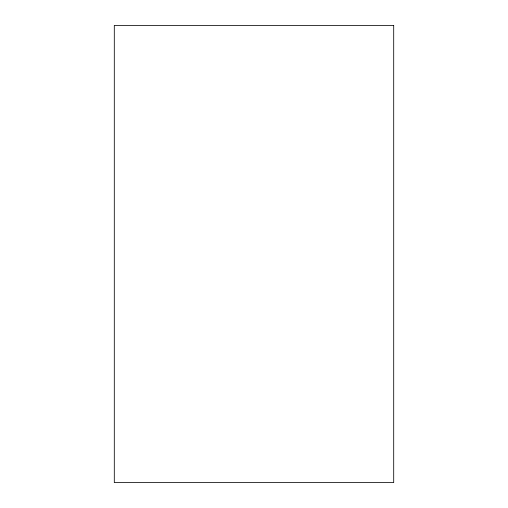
<?xml version="1.0" encoding="UTF-8"?>
<svg xmlns="http://www.w3.org/2000/svg" width="508" height="508" viewBox="0 0 508 508"><rect width="100%" height="100%" fill="white"/><g stroke="black" fill="none" stroke-linecap="round" stroke-linejoin="round"><path stroke-width="0.76" d="M393.7 25.4L114.3 25.4L114.3 482.6L393.7 482.6L393.7 25.4"/></g></svg>
